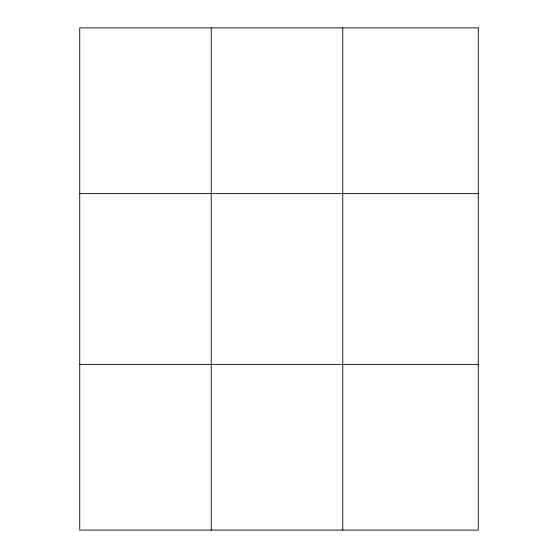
<?xml version="1.0" encoding="UTF-8"?>
<svg xmlns="http://www.w3.org/2000/svg" width="558" height="558" viewBox="0 0 558 558"><rect width="100%" height="100%" fill="white"/><g stroke="black" fill="none" stroke-linecap="round" stroke-linejoin="round"><path stroke-width="0.84" d="M211.252 27.9L211.252 530.1M342.765 27.9L342.765 530.1M79.738 193.626L478.262 193.626M79.738 364.374L478.262 364.374M478.262 27.9L478.262 530.1L79.738 530.1L79.738 27.9L478.262 27.9"/></g></svg>
